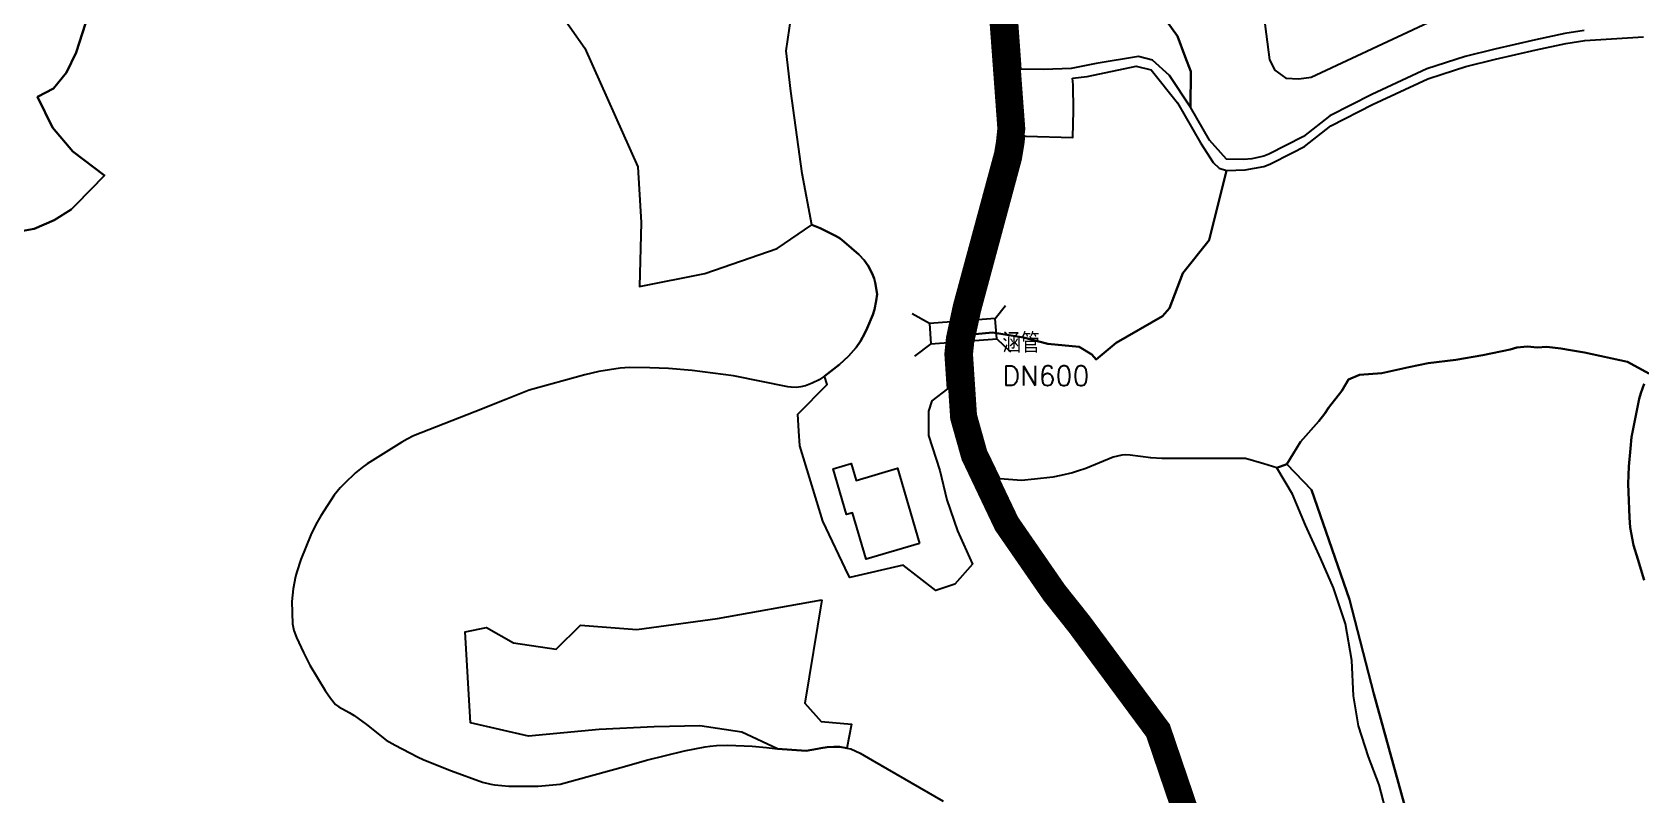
# Model space of a CAD drawing. Header units: millimetres. Extents: x 35444746 to 35449000, y 3482000 to 3488437.
# Drawn here: x 35447812.6 to 35448057.4, y 3487501 to 3487617.1 of the extents above; entities that cross this region are included whole.
import ezdxf

# ---------------------------------------------------------------- set-up
doc = ezdxf.new("R2010")
doc.units = ezdxf.units.MM
doc.linetypes.add('X3', pattern=[5, 4, -1])
for name, color, linetype, true_color in [('0203.02旱地整理', 9, 'Continuous', 0x808080), ('0204.02水田整理', 9, 'Continuous', 0x808080), ('0302.02田间道路工程', 6, 'X3', 0xff00ff), ('0401.03涵管标注', 4, '732', 0x00ffff)]:
    doc.layers.add(name, color=color, linetype=linetype, true_color=true_color)
doc.styles.add('FS', font='rs.shx', dxfattribs={"bigfont": 'fs.shx'})
doc.linetypes.add('732', pattern='A,9,-0.5,[162,AAA.SHX,S=1,R=0,X=0,Y=0],-0.5', length=10)

msp = doc.modelspace()

# ---------------------------------------------------------------- linework, layer by layer
at = {"layer": '0203.02旱地整理', "color": 41}
for points in [[(35447822.099, 3487622.913), (35447819.289, 3487614.035), (35447817.804, 3487611.001), (35447815.835, 3487608.562), (35447813.362, 3487607.277), (35447815.656, 3487602.613), (35447818.757, 3487598.988), (35447823.571, 3487595.291), (35447819.257, 3487590.905), (35447818.487, 3487590.122), (35447815.937, 3487588.493), (35447812.896, 3487587.195), (35447809.202, 3487586.556)], [(35447822.099, 3487622.913), (35447819.289, 3487614.035), (35447817.804, 3487611.001), (35447815.835, 3487608.562), (35447813.362, 3487607.277), (35447815.656, 3487602.613), (35447818.757, 3487598.988), (35447823.571, 3487595.291), (35447819.257, 3487590.905), (35447818.487, 3487590.122), (35447815.937, 3487588.493), (35447812.896, 3487587.195), (35447809.202, 3487586.556)], [(35447958.432414, 3487618.410229), (35447959.616743, 3487602.487221), (35447959.391617, 3487600.548838), (35447959.094757, 3487598.713024), (35447952.860518, 3487575.62938), (35447951.782008, 3487570.64843), (35447951.547434, 3487568.175553), (35447951.89903, 3487562.849479), (35447949.507, 3487561.003), (35447949.002, 3487559.416), (35447948.968, 3487555.729), (35447950.739, 3487550.391), (35447951.788, 3487545.916), (35447953.398, 3487541.232), (35447955.707, 3487536.128), (35447952.978, 3487533.122), (35447950.109, 3487532.143), (35447945.137, 3487535.972), (35447937.012018, 3487534.106291), (35447936.83, 3487534.487), (35447932.9, 3487542.701), (35447929.421, 3487554.18), (35447929.27185, 3487556.40099), (35447929.1, 3487558.96), (35447933.557, 3487563.485), (35447933.173, 3487564.752), (35447935.465, 3487566.56), (35447936.811, 3487567.832), (35447937.969, 3487569.126), (35447938.644, 3487570.114), (35447939.292, 3487571.294), (35447939.67, 3487572.074), (35447940.497, 3487574.085), (35447940.746, 3487574.918), (35447941.043, 3487576.23), (35447941.154, 3487577.239), (35447940.893, 3487579.017), (35447940.718, 3487579.646), (35447940.437, 3487580.401), (35447939.808, 3487581.583), (35447939.213, 3487582.436), (35447938.373, 3487583.286), (35447936.174, 3487585.224), (35447935.532, 3487585.743), (35447934.962, 3487586.082), (35447932.512057, 3487587.292261), (35447931.258619, 3487587.811996), (35447929.782889, 3487595.633505), (35447928.016989, 3487608.164936), (35447927.346619, 3487614.307996), (35447928.335619, 3487621.211996)], [(35447958.432414, 3487618.410229), (35447959.616743, 3487602.487221), (35447959.391617, 3487600.548838), (35447959.094757, 3487598.713024), (35447952.860518, 3487575.62938), (35447951.782008, 3487570.64843), (35447951.547434, 3487568.175553), (35447951.89903, 3487562.849479), (35447949.507, 3487561.003), (35447949.002, 3487559.416), (35447948.968, 3487555.729), (35447950.739, 3487550.391), (35447951.788, 3487545.916), (35447953.398, 3487541.232), (35447955.707, 3487536.128), (35447952.978, 3487533.122), (35447950.109, 3487532.143), (35447945.137, 3487535.972), (35447937.012018, 3487534.106291), (35447936.83, 3487534.487), (35447932.9, 3487542.701), (35447929.421, 3487554.18), (35447929.27185, 3487556.40099), (35447929.1, 3487558.96), (35447933.557, 3487563.485), (35447933.173, 3487564.752), (35447935.465, 3487566.56), (35447936.811, 3487567.832), (35447937.969, 3487569.126), (35447938.644, 3487570.114), (35447939.292, 3487571.294), (35447939.67, 3487572.074), (35447940.497, 3487574.085), (35447940.746, 3487574.918), (35447941.043, 3487576.23), (35447941.154, 3487577.239), (35447940.893, 3487579.017), (35447940.718, 3487579.646), (35447940.437, 3487580.401), (35447939.808, 3487581.583), (35447939.213, 3487582.436), (35447938.373, 3487583.286), (35447936.174, 3487585.224), (35447935.532, 3487585.743), (35447934.962, 3487586.082), (35447932.512057, 3487587.292261), (35447931.258619, 3487587.811996), (35447929.782889, 3487595.633505), (35447928.016989, 3487608.164936), (35447927.346619, 3487614.307996), (35447928.335619, 3487621.211996)], [(35447984.823, 3487619.43), (35447986.9, 3487616.525), (35447988.062, 3487613.388), (35447988.899, 3487611.127), (35447988.867, 3487605.738), (35447985.658, 3487610.547), (35447983.095, 3487612.897), (35447980.963, 3487613.426), (35447974.524, 3487612.363), (35447970.716, 3487611.602), (35447966.528, 3487611.45), (35447963.048684, 3487611.490371), (35447962.420693, 3487619.933554)], [(35447984.823, 3487619.43), (35447986.9, 3487616.525), (35447988.062, 3487613.388), (35447988.899, 3487611.127), (35447988.867, 3487605.738), (35447985.658, 3487610.547), (35447983.095, 3487612.897), (35447980.963, 3487613.426), (35447974.524, 3487612.363), (35447970.716, 3487611.602), (35447966.528, 3487611.45), (35447963.048684, 3487611.490371), (35447962.420693, 3487619.933554)], [(35448018.859, 3487497.661), (35448017.578, 3487502.561), (35448015.968, 3487506.81), (35448014.441, 3487511.548), (35448013.648, 3487516.119), (35448013.43, 3487521.503), (35448012.478, 3487527.054), (35448010.629, 3487532.527), (35448008.68, 3487536.954), (35448006.376, 3487542.067), (35448004.37, 3487546.801), (35448002.022, 3487550.812), (35448003.540561, 3487551.365387), (35448007.302008, 3487547.481458), (35448013.051968, 3487530.752189), (35448016.772541, 3487516.388678), (35448022.015126, 3487497.462642)], [(35448018.859, 3487497.661), (35448017.578, 3487502.561), (35448015.968, 3487506.81), (35448014.441, 3487511.548), (35448013.648, 3487516.119), (35448013.43, 3487521.503), (35448012.478, 3487527.054), (35448010.629, 3487532.527), (35448008.68, 3487536.954), (35448006.376, 3487542.067), (35448004.37, 3487546.801), (35448002.022, 3487550.812), (35448003.540561, 3487551.365387), (35448007.302008, 3487547.481458), (35448013.051968, 3487530.752189), (35448016.772541, 3487516.388678), (35448022.015126, 3487497.462642)]]:
    msp.add_lwpolyline(points, dxfattribs=at)
for points in [[(35447970.923207, 3487610.111779), (35447973.153, 3487610.38), (35447980.576, 3487611.973), (35447982.867, 3487611.41), (35447986.904, 3487606.379), (35447990.392, 3487600.282), (35447992.326, 3487597.311), (35447993.216, 3487596.417), (35447994.351, 3487596.09), (35447991.694525, 3487585.478359), (35447987.722304, 3487580.422604), (35447985.668, 3487575.136), (35447984.588558, 3487573.920722), (35447977.542594, 3487569.857219), (35447974.486, 3487567.283), (35447973.824977, 3487568.052625), (35447971.911, 3487569.251), (35447967.156, 3487569.681), (35447963.468, 3487570.676), (35447958.755, 3487571.427), (35447956.076057, 3487571.151739), (35447956.836283, 3487574.662733), (35447963.098782, 3487597.851019), (35447963.444043, 3487599.986149), (35447963.602216, 3487601.348051), (35447963.820937, 3487601.321519), (35447970.950562, 3487601.117641), (35447971.052732, 3487605.196772), (35447971.008603, 3487609.131365)], [(35447970.923207, 3487610.111779), (35447973.153, 3487610.38), (35447980.576, 3487611.973), (35447982.867, 3487611.41), (35447986.904, 3487606.379), (35447990.392, 3487600.282), (35447992.326, 3487597.311), (35447993.216, 3487596.417), (35447994.351, 3487596.09), (35447991.694525, 3487585.478359), (35447987.722304, 3487580.422604), (35447985.668, 3487575.136), (35447984.588558, 3487573.920722), (35447977.542594, 3487569.857219), (35447974.486, 3487567.283), (35447973.824977, 3487568.052625), (35447971.911, 3487569.251), (35447967.156, 3487569.681), (35447963.468, 3487570.676), (35447958.755, 3487571.427), (35447956.076057, 3487571.151739), (35447956.836283, 3487574.662733), (35447963.098782, 3487597.851019), (35447963.444043, 3487599.986149), (35447963.602216, 3487601.348051), (35447963.820937, 3487601.321519), (35447970.950562, 3487601.117641), (35447971.052732, 3487605.196772), (35447971.008603, 3487609.131365)], [(35447947.62, 3487539.299), (35447939.504, 3487536.918), (35447937.435, 3487543.964), (35447936.528, 3487543.698), (35447934.483, 3487550.661), (35447937.23, 3487551.468), (35447937.983, 3487548.902), (35447944.262, 3487550.744)], [(35447947.62, 3487539.299), (35447939.504, 3487536.918), (35447937.435, 3487543.964), (35447936.528, 3487543.698), (35447934.483, 3487550.661), (35447937.23, 3487551.468), (35447937.983, 3487548.902), (35447944.262, 3487550.744)], [(35447932.741, 3487530.731), (35447930.173, 3487514.972), (35447932.678, 3487512.18), (35447937.254, 3487511.806), (35447936.558, 3487508.156), (35447935.484, 3487508.32), (35447934.598, 3487508.342), (35447933.546, 3487508.271), (35447932.613, 3487508.138), (35447932.079, 3487508.015), (35447930.38, 3487507.723), (35447926.006, 3487508.039), (35447920.57, 3487510.548), (35447914.17, 3487511.55), (35447907.233, 3487511.382), (35447898.874, 3487510.965), (35447888.091, 3487509.963), (35447879.308, 3487511.993), (35447878.472, 3487525.857), (35447881.732, 3487526.525), (35447885.828, 3487524.187), (35447892.348, 3487523.184), (35447896.026, 3487526.859), (35447904.58, 3487526.203), (35447916.876, 3487527.864)], [(35447932.741, 3487530.731), (35447930.173, 3487514.972), (35447932.678, 3487512.18), (35447937.254, 3487511.806), (35447936.558, 3487508.156), (35447935.484, 3487508.32), (35447934.598, 3487508.342), (35447933.546, 3487508.271), (35447932.613, 3487508.138), (35447932.079, 3487508.015), (35447930.38, 3487507.723), (35447926.006, 3487508.039), (35447920.57, 3487510.548), (35447914.17, 3487511.55), (35447907.233, 3487511.382), (35447898.874, 3487510.965), (35447888.091, 3487509.963), (35447879.308, 3487511.993), (35447878.472, 3487525.857), (35447881.732, 3487526.525), (35447885.828, 3487524.187), (35447892.348, 3487523.184), (35447896.026, 3487526.859), (35447904.58, 3487526.203), (35447916.876, 3487527.864)]]:
    msp.add_lwpolyline(points, close=True, dxfattribs=at)
at = {"layer": '0204.02水田整理', "color": 51}
for points in [[(35447809.202, 3487586.556), (35447812.896, 3487587.195), (35447815.937, 3487588.493), (35447818.487, 3487590.122), (35447819.257, 3487590.905), (35447823.571, 3487595.291), (35447818.757, 3487598.988), (35447815.656, 3487602.613), (35447813.362, 3487607.277), (35447815.835, 3487608.562), (35447817.804, 3487611.001), (35447819.289, 3487614.035), (35447822.099, 3487622.913)], [(35447892.125619, 3487621.174996), (35447896.690619, 3487614.684996), (35447904.734619, 3487596.656996), (35447905.269619, 3487588.167996), (35447904.988619, 3487578.420996), (35447914.952973, 3487580.400493), (35447925.950619, 3487584.223996), (35447931.258619, 3487587.811996), (35447932.512057, 3487587.292261), (35447934.962, 3487586.082), (35447935.532, 3487585.743), (35447936.174, 3487585.224), (35447938.373, 3487583.286), (35447939.213, 3487582.436), (35447939.808, 3487581.583), (35447940.437, 3487580.401), (35447940.718, 3487579.646), (35447940.893, 3487579.017), (35447941.154, 3487577.239), (35447941.043, 3487576.23), (35447940.746, 3487574.918), (35447940.497, 3487574.085), (35447939.67, 3487572.074), (35447939.292, 3487571.294), (35447938.644, 3487570.114), (35447937.969, 3487569.126), (35447936.811, 3487567.832), (35447935.465, 3487566.56), (35447933.173, 3487564.752), (35447932.367, 3487564.215), (35447931.287, 3487563.692), (35447930.29, 3487563.302), (35447929.54, 3487563.121), (35447928.845, 3487563.064), (35447928.079, 3487563.09), (35447927.589, 3487563.155), (35447919.324, 3487564.803), (35447913.043, 3487565.603), (35447909.415, 3487565.918), (35447906.562, 3487566.034), (35447903.461, 3487566.086), (35447902.05, 3487565.963), (35447898.828, 3487565.457), (35447896.703, 3487564.983), (35447888.231, 3487562.657), (35447884.64, 3487561.226), (35447879.949, 3487559.34), (35447870.614, 3487555.686), (35447869.622, 3487555.191), (35447868.822, 3487554.734), (35447863.549, 3487551.396), (35447862.779, 3487550.844), (35447861.776, 3487550.029), (35447860.116, 3487548.449), (35447859.465, 3487547.777), (35447858.541, 3487546.666), (35447856.501, 3487543.504), (35447855.751, 3487542.178), (35447854.976, 3487540.596), (35447853.461, 3487536.856), (35447852.841, 3487535.001), (35447852.648, 3487534.255), (35447852.272, 3487532.394), (35447852.072, 3487530.474), (35447852.218, 3487527.077), (35447852.421, 3487526.044), (35447852.783, 3487524.999), (35447853.866, 3487522.707), (35447854.831, 3487520.78), (35447857.156, 3487516.903), (35447857.978, 3487515.733), (35447858.751, 3487514.776), (35447859.237, 3487514.434), (35447860.826, 3487513.573), (35447861.578, 3487513.107), (35447863.455, 3487511.714), (35447866.426, 3487509.34), (35447867.801, 3487508.563), (35447871.208, 3487506.801), (35447872.168, 3487506.354), (35447876.386, 3487504.69), (35447881.132, 3487502.941), (35447882.377, 3487502.633), (35447882.986, 3487502.524), (35447885.101, 3487502.345), (35447889.566, 3487502.349), (35447892.929, 3487502.669), (35447902.731, 3487505.333), (35447906.054, 3487506.284), (35447911.841, 3487507.744), (35447914.997, 3487508.338), (35447915.764, 3487508.441), (35447916.735, 3487508.513), (35447918.44, 3487508.564), (35447922.146, 3487508.417), (35447924.347, 3487508.251), (35447926.006, 3487508.039), (35447930.38, 3487507.723), (35447932.079, 3487508.015), (35447932.613, 3487508.138), (35447933.546, 3487508.271), (35447934.598, 3487508.342), (35447935.484, 3487508.32), (35447936.558, 3487508.156), (35447937.177, 3487508.006), (35447938.597, 3487507.376), (35447940.427, 3487506.282), (35447951.243, 3487500.065)], [(35448000, 3487619.597), (35448000.874, 3487612.904), (35448001.684, 3487611.355), (35448003.391, 3487610.131), (35448005.345, 3487610.045), (35448007.218, 3487610.285), (35448025.797, 3487618.957)], [(35448048.76, 3487617.388), (35448045.832, 3487616.925), (35448041.36, 3487615.97), (35448035.158, 3487614.539), (35448030.652, 3487613.416), (35448024.834, 3487611.562), (35448016.454, 3487607.666), (35448010.075, 3487604.382), (35448006.082, 3487601.234), (35448000.808, 3487598.545), (35448000, 3487598.249), (35447999.569, 3487598.182), (35447998.179, 3487597.862), (35447996.936, 3487597.774), (35447994.349, 3487597.802), (35447991.753, 3487600.686), (35447988.867, 3487605.738), (35447988.899, 3487611.127), (35447988.062, 3487613.388), (35447986.9, 3487616.525), (35447984.823, 3487619.43)], [(35448058.632, 3487565.192), (35448055.358, 3487566.942), (35448048.852, 3487568.355), (35448046.676, 3487568.737), (35448045.204, 3487568.995), (35448043.089, 3487569.244), (35448041.629, 3487569.123), (35448040.139, 3487569.275), (35448038.526, 3487569.119), (35448037.524, 3487568.826), (35448033.366, 3487567.983), (35448029.227, 3487567.26), (35448025.047, 3487566.741), (35448022.083, 3487566.124), (35448017.963, 3487565.24), (35448014.564, 3487564.989), (35448012.905, 3487564.241), (35448011.911, 3487562.513), (35448009.882, 3487559.952), (35448009.329, 3487559.058), (35448008.409, 3487557.893), (35448005.582, 3487554.752), (35448004.495, 3487552.949), (35448003.540561, 3487551.365387), (35448002.022, 3487550.812), (35448000, 3487551.406), (35447997.213, 3487552.224), (35447984.52, 3487552.231), (35447982.837, 3487552.313), (35447979.684, 3487552.746), (35447978.914, 3487552.783), (35447978.39, 3487552.763), (35447977.1, 3487552.445), (35447972.941, 3487550.73), (35447971.675, 3487550.28), (35447970.908, 3487550.064), (35447969.124, 3487549.629), (35447967.928, 3487549.412), (35447965.13, 3487549.063), (35447963.162, 3487548.872), (35447959.843512, 3487549.13173), (35447957.785684, 3487553.459746), (35447956.260436, 3487558.877309), (35447955.650502, 3487568.116758), (35447955.831068, 3487570.02029), (35447956.076057, 3487571.151739), (35447958.755, 3487571.427), (35447963.468, 3487570.676), (35447967.156, 3487569.681), (35447971.911, 3487569.251), (35447973.824977, 3487568.052625), (35447974.486, 3487567.283), (35447977.542594, 3487569.857219), (35447984.588558, 3487573.920722), (35447985.668, 3487575.136), (35447987.722304, 3487580.422604), (35447991.694525, 3487585.478359), (35447994.351, 3487596.09), (35447997.165, 3487596.169), (35448000, 3487596.671), (35448000.941, 3487597.025), (35448004.337, 3487598.756), (35448006.215, 3487599.714), (35448010.209, 3487602.863), (35448016.588, 3487606.146), (35448024.968, 3487610.042), (35448027.168, 3487610.743), (35448030.786, 3487611.896), (35448035.292, 3487613.019), (35448041.494, 3487614.45), (35448045.966, 3487615.405), (35448048.894, 3487615.869), (35448057.804, 3487616.436)], [(35448022.015126, 3487497.462642), (35448016.772541, 3487516.388678), (35448013.051968, 3487530.752189), (35448007.302008, 3487547.481458), (35448003.540561, 3487551.365387), (35448004.495, 3487552.949), (35448005.582, 3487554.752), (35448008.409, 3487557.893), (35448009.329, 3487559.058), (35448009.882, 3487559.952), (35448011.911, 3487562.513), (35448012.905, 3487564.241), (35448014.564, 3487564.989), (35448017.963, 3487565.24), (35448022.083, 3487566.124), (35448025.047, 3487566.741), (35448029.227, 3487567.26), (35448033.366, 3487567.983), (35448037.524, 3487568.826), (35448038.526, 3487569.119), (35448040.139, 3487569.275), (35448041.629, 3487569.123), (35448043.089, 3487569.244), (35448045.204, 3487568.995), (35448046.676, 3487568.737), (35448048.852, 3487568.355), (35448055.358, 3487566.942), (35448058.632, 3487565.192)], [(35448057.894, 3487563.576), (35448057.38, 3487562.164), (35448057.152, 3487561.299), (35448055.974, 3487555.493), (35448055.82, 3487553.774), (35448055.57, 3487550.993), (35448055.495, 3487548.397), (35448055.508, 3487547.104), (35448055.682, 3487543.273), (35448055.802, 3487541.716), (35448056.31, 3487539.041), (35448056.946, 3487536.884), (35448057.933, 3487533.689)], [(35448057.933, 3487533.689), (35448056.946, 3487536.884), (35448056.31, 3487539.041), (35448055.802, 3487541.716), (35448055.682, 3487543.273), (35448055.508, 3487547.104), (35448055.495, 3487548.397), (35448055.57, 3487550.993), (35448055.82, 3487553.774), (35448055.974, 3487555.493), (35448057.152, 3487561.299), (35448057.38, 3487562.164), (35448057.894, 3487563.576)]]:
    msp.add_lwpolyline(points, dxfattribs=at)
at = {"layer": '0302.02田间道路工程', "color": 1, "linetype": 'Continuous', "const_width": 4, "flags": 128}
msp.add_lwpolyline([(35447960.421533, 3487619.847984), (35447961.716032, 3487602.44378), (35447961.462554, 3487600.261283), (35447961.140959, 3487598.272508), (35447954.892278, 3487575.135388), (35447953.851225, 3487570.327428), (35447953.644251, 3487568.145507), (35447954.278564, 3487558.536747), (35447955.906543, 3487552.754294), (35447960.871936, 3487542.311101), (35447968.132327, 3487531.79493), (35447971.930436, 3487527.023129), (35447983.931136, 3487510.804289), (35447988.520978, 3487497.290716)], dxfattribs=at)
at = {"layer": '0401.03涵管标注', "color": 4, "linetype": 'Continuous'}
for p, q in [((35447959.139145, 3487573.547501), (35447960.695244, 3487575.531943)), ((35447949.134618, 3487572.783545), (35447946.49665, 3487574.235004)), ((35447959.139145, 3487573.547501), (35447949.134618, 3487572.783545)), ((35447959.373979, 3487570.472189), (35447959.139145, 3487573.547501)), ((35447959.139145, 3487573.547501), (35447959.139145, 3487573.547501)), ((35447949.134618, 3487572.783545), (35447949.369452, 3487569.708232)), ((35447949.369452, 3487569.708232), (35447946.876861, 3487567.818296)), ((35447949.369452, 3487569.708232), (35447959.373979, 3487570.472189)), ((35447959.373979, 3487570.472189), (35447961.477387, 3487568.462376))]:
    msp.add_line(p, q, dxfattribs=at)

# ---------------------------------------------------------------- texts
at = {"layer": '0401.03涵管标注', "color": 0, "linetype": 'Continuous', "insert": (35447960.233695, 3487571.326647, 1210.168), "char_height": 3, "width": 16, "attachment_point": 1, "style": 'FS'}
msp.add_mtext('涵管DN600', dxfattribs=at)

doc.saveas('drawing.dxf')
